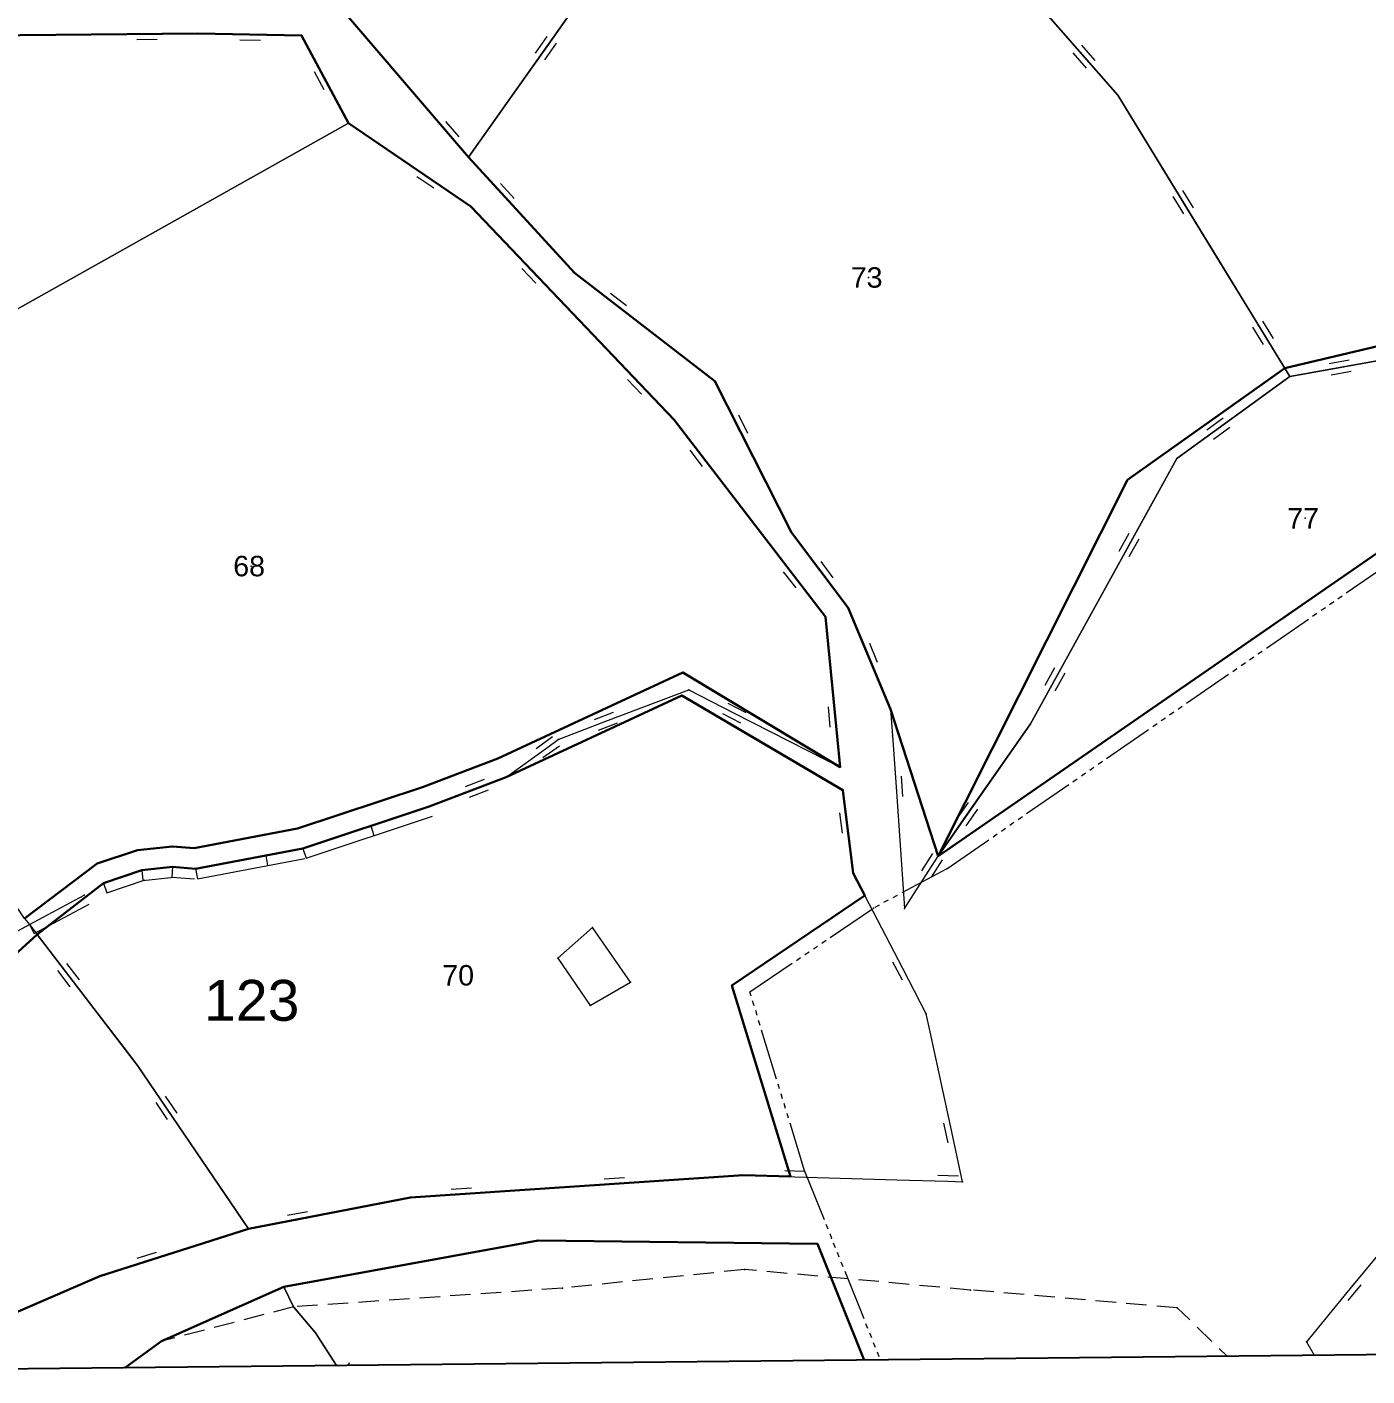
# Model space of a CAD drawing. Header units: millimetres. Extents: x 615240 to 617330, y 4151758 to 4153557.
# Drawn here: x 615307.2 to 615438.3, y 4151757.5 to 4151889.5 of the extents above; entities that cross this region are included whole.
import ezdxf
from ezdxf.xclip import XClip

# ---------------------------------------------------------------- set-up
doc = ezdxf.new("R2010")
doc.units = ezdxf.units.MM
doc.header["$XCLIPFRAME"] = 2
for name, color, linetype, lineweight in [('01_UYGALAN_TARAMA', 26, 'Continuous', 20), ('02_ADA_ALN_YENI', 7, 'Continuous', 30), ('02_ADA_NO_YENI', 18, 'Continuous', 0), ('03_PARSEL_ALN_ESKI', 18, 'Continuous', 0), ('03_PARSEL_ALN_YENI', 171, 'Continuous', 0), ('03_PARSEL_NO_ESKI', 5, 'Continuous', 0), ('03_PARSEL_SNR_YENI', 5, 'Continuous', 0), ('04_YAPI_SNR_TSCLSZ', 77, 'Continuous', 0), ('06_DETAY_SNR_KROKI', 4, 'Continuous', 0), ('06_DETAY_SNR_PAFTA', 26, 'Continuous', 0), ('07_SNRTIP_GECERLI', 30, 'Continuous', 0), ('07_SNRTIP_SABIT', 18, 'Continuous', 0), ('KOMISYON', 3, 'Continuous', 30), ('NOKTA_DETAY_YENI', 171, 'Continuous', 0), ('NOKTA_PARSEL_ESKI', 6, 'Continuous', 0), ('NOKTA_PARSEL_YENI', 30, 'Continuous', 0), ('NOKTA_YAPI_TSCLSIZ', 77, 'Continuous', 0)]:
    doc.layers.add(name, color=color, linetype=linetype, lineweight=lineweight)
doc.layers.add('ANTET', color=7, linetype='Continuous')
doc.styles.get("Standard").update_dxf_attribs({"font": 'Arial'})

# ---------------------------------------------------------------- blocks, each defined once
blk = doc.blocks.new('fggg')
at = {"layer": '01_UYGALAN_TARAMA', "color": 252}
for p, q in [((615436.25, 4151834.1, 0.95), (615440.37, 4151836.94, 0.95)), ((615434.61, 4151832.97, 0.95), (615435.02, 4151833.25, 0.95)), ((615435.43, 4151833.53, 0.95), (615435.84, 4151833.82, 0.95)), ((615432.96, 4151831.83, 0.95), (615433.37, 4151832.11, 0.95)), ((615433.78, 4151832.4, 0.95), (615434.2, 4151832.68, 0.95)), ((615428.43, 4151828.71, 0.95), (615432.55, 4151831.55, 0.95)), ((615426.79, 4151827.57, 0.95), (615427.2, 4151827.85, 0.95)), ((615427.61, 4151828.14, 0.95), (615428.02, 4151828.42, 0.95)), ((615425.14, 4151826.43, 0.95), (615425.55, 4151826.72, 0.95)), ((615425.97, 4151827, 0.95), (615426.38, 4151827.29, 0.95)), ((615420.62, 4151823.31, 0.95), (615424.73, 4151826.15, 0.95)), ((615419.79, 4151822.74, 0.95), (615420.2, 4151823.03, 0.95)), ((615417.32, 4151821.04, 0.95), (615417.74, 4151821.32, 0.95)), ((615418.15, 4151821.61, 0.95), (615418.56, 4151821.89, 0.95)), ((615418.97, 4151822.17, 0.95), (615419.38, 4151822.46, 0.95)), ((615412.8, 4151817.91, 0.95), (615416.91, 4151820.75, 0.95)), ((615411.97, 4151817.35, 0.95), (615412.39, 4151817.63, 0.95)), ((615409.5, 4151815.64, 0.95), (615409.92, 4151815.93, 0.95)), ((615410.33, 4151816.21, 0.95), (615410.74, 4151816.49, 0.95)), ((615411.15, 4151816.78, 0.95), (615411.56, 4151817.06, 0.95)), ((615404.98, 4151812.52, 0.95), (615409.09, 4151815.36, 0.95)), ((615404.16, 4151811.95, 0.95), (615404.57, 4151812.23, 0.95)), ((615402.51, 4151810.81, 0.95), (615402.92, 4151811.1, 0.95)), ((615403.33, 4151811.38, 0.95), (615403.74, 4151811.67, 0.95)), ((615397.16, 4151807.12, 0.95), (615401.27, 4151809.96, 0.95)), ((615401.69, 4151810.25, 0.95), (615402.1, 4151810.53, 0.95)), ((615397.16, 4151807.12, 0.95), (615392.76, 4151804.75, 0.95)), ((615391.44, 4151804.04, 0.95), (615390.99, 4151803.81, 0.95)), ((615392.32, 4151804.52, 0.95), (615391.88, 4151804.28, 0.95)), ((615385.77, 4151800.4, 0.95), (615389.91, 4151803.21, 0.95)), ((615390.55, 4151803.57, 0.95), (615390.11, 4151803.33, 0.95)), ((615384.94, 4151799.84, 0.95), (615385.35, 4151800.12, 0.95)), ((615383.29, 4151798.72, 0.95), (615383.7, 4151799, 0.95)), ((615384.11, 4151799.28, 0.95), (615384.53, 4151799.56, 0.95)), ((615377.91, 4151795.07, 0.95), (615382.04, 4151797.88, 0.95)), ((615382.46, 4151798.16, 0.95), (615382.87, 4151798.44, 0.95)), ((615378.03, 4151794.67, 0.95), (615377.91, 4151795.07, 0.95)), ((615378.32, 4151793.71, 0.95), (615378.17, 4151794.19, 0.95)), ((615378.61, 4151792.76, 0.95), (615378.47, 4151793.24, 0.95)), ((615378.91, 4151791.8, 0.95), (615378.76, 4151792.28, 0.95)), ((615380.51, 4151786.54, 0.95), (615379.05, 4151791.32, 0.95)), ((615380.81, 4151785.58, 0.95), (615380.66, 4151786.06, 0.95)), ((615381.1, 4151784.63, 0.95), (615380.95, 4151785.11, 0.95)), ((615381.39, 4151783.67, 0.95), (615381.24, 4151784.15, 0.95)), ((615381.68, 4151782.72, 0.95), (615381.54, 4151783.19, 0.95)), ((615383.29, 4151777.46, 0.95), (615381.83, 4151782.24, 0.95)), ((615383.29, 4151777.46, 0.95), (615385.16, 4151772.82, 0.95)), ((615385.34, 4151772.35, 0.95), (615385.53, 4151771.89, 0.95)), ((615385.72, 4151771.43, 0.95), (615385.9, 4151770.98, 0.95)), ((615385.9, 4151770.97, 0.95), (615385.9, 4151770.98, 0.95)), ((615386.28, 4151770.04, 0.95), (615386.09, 4151770.5, 0.95)), ((615386.65, 4151769.11, 0.95), (615386.46, 4151769.57, 0.95)), ((615387.02, 4151768.18, 0.95), (615386.84, 4151768.65, 0.95)), ((615389.07, 4151763.08, 0.95), (615387.21, 4151767.72, 0.95)), ((615389.44, 4151762.15, 0.95), (615389.26, 4151762.61, 0.95)), ((615389.82, 4151761.22, 0.95), (615389.63, 4151761.69, 0.95)), ((615390.19, 4151760.29, 0.95), (615390, 4151760.76, 0.95)), ((615390.56, 4151759.37, 0.95), (615390.38, 4151759.83, 0.95))]:
    blk.add_line(p, q, dxfattribs=at)
for p in [(615397.16, 4151807.12, 267.5), (615389.98, 4151803.26, 286.16), (615383.29, 4151777.46, 253.05), (615385.9, 4151770.98, 231.27)]:
    blk.add_point(p, dxfattribs=at)
at = {"layer": '02_ADA_ALN_YENI', "color": 252}
for points in [[(615472.08, 4151860.65, 0), (615396.31, 4151808.36, 0), (615391.67, 4151822.73, 0), (615387.53, 4151832.65, 0), (615381.97, 4151840.03, 0), (615374.47, 4151854.82, 0), (615360.74, 4151865.43, 0), (615350.38, 4151876.73, 0), (615335.34, 4151894.3, 0), (615316.03, 4151890.89, 0), (615297.75, 4151892.09, 0), (615295.3, 4151897.39, 0), (615312.83, 4151919.57, 0), (615330.26, 4151933.62, 0), (615342.15, 4151955.54, 0), (615350.03, 4151962.91, 0), (615358.75, 4151980.04, 0), (615379.67, 4151963.66, 0), (615390.14, 4151955.37, 0), (615405.58, 4151943.4, 0), (615428.8, 4151928.38, 0), (615428.8, 4151928.38, 0), (615445.35, 4151915.91, 0)], [(615292.58, 4151888.53, 0), (615323.91, 4151888.83, 0), (615334.02, 4151888.64, 0), (615338.63, 4151880.06, 0), (615350.59, 4151871.9, 0), (615370.48, 4151851.03, 0), (615385.3, 4151831.77, 0), (615386.72, 4151817.06, 0), (615371.35, 4151826.33, 0), (615353.23, 4151817.9, 0), (615345.86, 4151815.09, 0), (615333.66, 4151811.05, 0), (615333.66, 4151811.05, 0), (615323.55, 4151809.14, 0), (615321.41, 4151809.31, 0), (615317.99, 4151808.94, 0), (615314.03, 4151807.62, 0), (615306.95, 4151802.26, 0)]]:
    blk.add_polyline3d(points, dxfattribs=at)
for points in [[(615377.29, 4151777.16, 0), (615344.71, 4151774.95, 0), (615328.84, 4151771.91, 0), (615314.32, 4151767.27, 0), (615296.1, 4151759.42, 0), (615263.27, 4151769.61, 0), (615262.95, 4151777.75, 0), (615269.27, 4151783.2, 0), (615300.44, 4151793.69, 0), (615308.17, 4151800.68, 0), (615314.67, 4151805.72, 0), (615318.42, 4151806.98, 0), (615321.43, 4151807.3, 0), (615323.66, 4151807.12, 0), (615334.16, 4151809.11, 0), (615346.53, 4151813.21, 0), (615354.07, 4151816.09, 0), (615371.24, 4151824.07, 0), (615387, 4151814.81, 0), (615388, 4151806.69, 0), (615389.14, 4151804.5, 0), (615376.15, 4151795.69, 0), (615381.86, 4151777.02, 0), (615377.29, 4151777.16, 0)], [(615323.54, 4151669.11, 0), (615320.53, 4151708.4, 0), (615317.72, 4151723.51, 0), (615310.34, 4151750.72, 0), (615314.36, 4151756.55, 0), (615320.35, 4151760.92, 0), (615332.32, 4151766.22, 0), (615357.19, 4151770.75, 0), (615384.51, 4151770.42, 0), (615394.78, 4151744.85, 0), (615437.8, 4151653.84, 0), (615432.19, 4151649.2, 0), (615423.02, 4151636.5, 0), (615414.99, 4151625.83, 0), (615404.85, 4151614.39, 0), (615369.12, 4151610.31, 0), (615336.98, 4151619.8, 0), (615324.67, 4151637.03, 0), (615315.97, 4151651.84, 0), (615323.54, 4151669.11, 0)]]:
    blk.add_polyline3d(points, close=True, dxfattribs=at)
at = {"layer": '03_PARSEL_ALN_ESKI', "color": 252}
for p in [(615389.52, 4151864.96), (615432.22, 4151841.4), (615329.11, 4151836.73), (615349.56, 4151796.7)]:
    blk.add_point(p, dxfattribs=at)
at = {"layer": '03_PARSEL_ALN_YENI', "color": 252}
for points in [[(615351.92, 4151946.31, 0), (615381.55, 4151917.22, 0), (615370.61, 4151904.34, 0), (615360.81, 4151891.48, 0), (615350.38, 4151876.73, 0), (615335.34, 4151894.3, 0), (615316.03, 4151890.89, 0), (615297.75, 4151892.09, 0), (615295.3, 4151897.39, 0), (615312.83, 4151919.57, 0), (615330.26, 4151933.62, 0), (615342.15, 4151955.54, 0), (615351.92, 4151946.31, 0)], [(615413.9, 4151882.8, 0), (615398.79, 4151900.04, 0), (615381.55, 4151917.22, 0), (615386.91, 4151923.58, 0), (615395.38, 4151934.5, 0), (615405.58, 4151943.4, 0), (615428.8, 4151928.38, 0), (615445.35, 4151915.91, 0), (615449.49, 4151909.45, 0), (615458.87, 4151895, 0), (615462.66, 4151882.15, 0), (615470.18, 4151864.55, 0), (615460.03, 4151860.17, 0), (615451.24, 4151858.97, 0), (615430.73, 4151855.27, 0), (615413.9, 4151882.8, 0)], [(615360.74, 4151865.43, 0), (615350.38, 4151876.73, 0), (615360.81, 4151891.48, 0), (615370.61, 4151904.34, 0), (615381.55, 4151917.22, 0), (615398.79, 4151900.04, 0), (615413.9, 4151882.8, 0), (615430.73, 4151855.27, 0), (615419.68, 4151847.25, 0), (615405.34, 4151821.29, 0), (615396.31, 4151808.36, 0), (615391.67, 4151822.73, 0), (615387.53, 4151832.65, 0), (615381.97, 4151840.03, 0), (615374.47, 4151854.82, 0), (615360.74, 4151865.43, 0)], [(615272.68, 4151877.59, 0), (615292.58, 4151888.53, 0), (615323.91, 4151888.83, 0), (615334.02, 4151888.64, 0), (615338.63, 4151880.06, 0), (615275.34, 4151844.53, 0), (615260.15, 4151868.41, 0), (615272.68, 4151877.59, 0)], [(615333.66, 4151811.05, 0), (615323.55, 4151809.14, 0), (615321.41, 4151809.31, 0), (615317.99, 4151808.94, 0), (615314.03, 4151807.62, 0), (615306.95, 4151802.26, 0), (615296.37, 4151817.96, 0), (615285.24, 4151831.47, 0), (615275.34, 4151844.53, 0), (615338.63, 4151880.06, 0), (615350.59, 4151871.9, 0), (615370.48, 4151851.03, 0), (615385.3, 4151831.77, 0), (615386.72, 4151817.06, 0), (615371.35, 4151826.33, 0), (615353.23, 4151817.9, 0), (615345.86, 4151815.09, 0), (615333.66, 4151811.05, 0)], [(615430.73, 4151855.27, 0), (615451.24, 4151858.97, 0), (615460.03, 4151860.17, 0), (615470.18, 4151864.55, 0), (615472.08, 4151860.65, 0), (615396.31, 4151808.36, 0), (615405.34, 4151821.29, 0), (615419.68, 4151847.25, 0), (615430.73, 4151855.27, 0)], [(615344.71, 4151774.95, 0), (615328.84, 4151771.91, 0), (615318, 4151787.87, 0), (615308.17, 4151800.68, 0), (615314.67, 4151805.72, 0), (615318.42, 4151806.98, 0), (615321.43, 4151807.3, 0), (615323.66, 4151807.12, 0), (615334.16, 4151809.11, 0), (615346.53, 4151813.21, 0), (615354.07, 4151816.09, 0), (615371.24, 4151824.07, 0), (615387, 4151814.81, 0), (615388, 4151806.69, 0), (615389.14, 4151804.5, 0), (615376.15, 4151795.69, 0), (615381.86, 4151777.02, 0), (615377.29, 4151777.16, 0), (615344.71, 4151774.95, 0)], [(615269.27, 4151783.2, 0), (615300.44, 4151793.69, 0), (615308.17, 4151800.68, 0), (615318, 4151787.87, 0), (615328.84, 4151771.91, 0), (615314.32, 4151767.27, 0), (615296.1, 4151759.42, 0), (615263.27, 4151769.61, 0), (615262.95, 4151777.75, 0), (615269.27, 4151783.2, 0)], [(615357.19, 4151770.75, 0), (615384.51, 4151770.42, 0), (615394.78, 4151744.85, 0), (615437.8, 4151653.84, 0), (615432.19, 4151649.2, 0), (615423.02, 4151636.5, 0), (615412.15, 4151651.55, 0), (615395.85, 4151673.82, 0), (615377.59, 4151699.45, 0), (615357.93, 4151727.44, 0), (615346.07, 4151745.29, 0), (615335.39, 4151761.71, 0), (615333.24, 4151764.26, 0), (615332.32, 4151766.22, 0), (615357.19, 4151770.75, 0)], [(615346.07, 4151745.29, 0), (615357.93, 4151727.44, 0), (615377.59, 4151699.45, 0), (615395.85, 4151673.82, 0), (615412.15, 4151651.55, 0), (615423.02, 4151636.5, 0), (615414.99, 4151625.83, 0), (615404.85, 4151614.39, 0), (615369.12, 4151610.31, 0), (615336.98, 4151619.8, 0), (615324.67, 4151637.03, 0), (615315.97, 4151651.84, 0), (615323.54, 4151669.11, 0), (615320.53, 4151708.4, 0), (615317.72, 4151723.51, 0), (615310.34, 4151750.72, 0), (615314.36, 4151756.55, 0), (615320.35, 4151760.92, 0), (615332.32, 4151766.22, 0), (615333.24, 4151764.26, 0), (615335.39, 4151761.71, 0), (615346.07, 4151745.29, 0)]]:
    blk.add_polyline3d(points, close=True, dxfattribs=at)
at = {"layer": '03_PARSEL_SNR_YENI', "color": 252}
for p, q in [((615410.61, 4151886.56, 0.95), (615404.01, 4151894.08, 0.95)), ((615360.81, 4151891.48, 0.95), (615357.93, 4151887.4, 0.95)), ((615338.6, 4151890.5, 0.95), (615345.1, 4151882.9, 0.95)), ((615308.91, 4151888.69, 0.95), (615303.91, 4151888.64, 0.95)), ((615318.91, 4151888.78, 0.95), (615308.91, 4151888.69, 0.95)), ((615323.91, 4151888.83, 0.95), (615318.91, 4151888.78, 0.95)), ((615329.02, 4151888.73, 0.95), (615323.91, 4151888.83, 0.95)), ((615334.02, 4151888.64, 0.95), (615329.02, 4151888.73, 0.95)), ((615336.26, 4151884.47, 0.95), (615334.02, 4151888.64, 0.95)), ((615358.04, 4151888.54, 0.95), (615356.89, 4151886.91, 0.95)), ((615319.91, 4151888.23, 0.95), (615317.91, 4151888.21, 0.95)), ((615330.01, 4151888.15, 0.95), (615328.01, 4151888.19, 0.95)), ((615357.93, 4151887.4, 0.95), (615352.15, 4151879.23, 0.95)), ((615358.96, 4151887.89, 0.95), (615357.81, 4151886.26, 0.95)), ((615411.69, 4151886.18, 0.95), (615410.37, 4151887.68, 0.95)), ((615410.84, 4151885.44, 0.95), (615409.52, 4151886.94, 0.95)), ((615413.9, 4151882.8, 0.95), (615410.61, 4151886.56, 0.95)), ((615336.24, 4151883.32, 0.95), (615335.3, 4151885.08, 0.95)), ((615338.63, 4151880.06, 0.95), (615336.26, 4151884.47, 0.95)), ((615345.1, 4151882.9, 0.95), (615348.35, 4151879.1, 0.95)), ((615415.08, 4151880.87, 0.95), (615413.9, 4151882.8, 0.95)), ((615420.3, 4151872.33, 0.95), (615415.08, 4151880.87, 0.95)), ((615346.46, 4151874.72, 0.95), (615338.63, 4151880.06, 0.95)), ((615348.13, 4151880.23, 0.95), (615349.43, 4151878.71, 0.95)), ((615352.15, 4151879.23, 0.95), (615350.38, 4151876.73, 0.95)), ((615348.35, 4151879.1, 0.95), (615350.38, 4151876.73, 0.95)), ((615350.38, 4151876.73, 0.95), (615353.76, 4151873.04, 0.95)), ((615346.97, 4151873.69, 0.95), (615345.31, 4151874.82, 0.95)), ((615350.59, 4151871.9, 0.95), (615346.46, 4151874.72, 0.95)), ((615353.5, 4151874.16, 0.95), (615354.85, 4151872.68, 0.95)), ((615353.76, 4151873.04, 0.95), (615360.52, 4151865.67, 0.95)), ((615420.34, 4151871.19, 0.95), (615419.3, 4151872.89, 0.95)), ((615421.3, 4151871.78, 0.95), (615420.26, 4151873.48, 0.95)), ((615356.68, 4151865.51, 0.95), (615350.59, 4151871.9, 0.95)), ((615422.91, 4151868.07, 0.95), (615420.3, 4151872.33, 0.95)), ((615428.12, 4151859.54, 0.95), (615422.91, 4151868.07, 0.95)), ((615356.96, 4151864.4, 0.95), (615355.58, 4151865.85, 0.95)), ((615360.13, 4151861.89, 0.95), (615356.68, 4151865.51, 0.95)), ((615360.52, 4151865.67, 0.95), (615360.74, 4151865.43, 0.95)), ((615360.74, 4151865.43, 0.95), (615364.7, 4151862.37, 0.95)), ((615364.25, 4151863.43, 0.95), (615365.83, 4151862.21, 0.95)), ((615364.7, 4151862.37, 0.95), (615372.61, 4151856.26, 0.95)), ((615367.03, 4151854.65, 0.95), (615360.13, 4151861.89, 0.95)), ((615428.16, 4151858.39, 0.95), (615427.12, 4151860.1, 0.95)), ((615429.12, 4151858.98, 0.95), (615428.08, 4151860.68, 0.95)), ((615430.73, 4151855.27, 0.95), (615428.12, 4151859.54, 0.95)), ((615434.56, 4151856.53, 0.95), (615436.53, 4151856.89, 0.95)), ((615435.65, 4151856.16, 0.95), (615445.49, 4151857.93, 0.95)), ((615372.61, 4151856.26, 0.95), (615374.47, 4151854.82, 0.95)), ((615430.73, 4151855.27, 0.95), (615435.65, 4151856.16, 0.95)), ((615434.76, 4151855.43, 0.95), (615436.73, 4151855.78, 0.95)), ((615367.31, 4151853.54, 0.95), (615365.93, 4151854.99, 0.95)), ((615370.48, 4151851.03, 0.95), (615367.03, 4151854.65, 0.95)), ((615374.47, 4151854.82, 0.95), (615376.73, 4151850.36, 0.95)), ((615423.73, 4151850.19, 0.95), (615430.73, 4151855.27, 0.95)), ((615376.78, 4151851.51, 0.95), (615377.68, 4151849.72, 0.95)), ((615373.1, 4151847.62, 0.95), (615370.48, 4151851.03, 0.95)), ((615376.73, 4151850.36, 0.95), (615381.25, 4151841.44, 0.95)), ((615419.68, 4151847.25, 0.95), (615423.73, 4151850.19, 0.95)), ((615422.59, 4151850.05, 0.95), (615424.2, 4151851.23, 0.95)), ((615423.25, 4151849.14, 0.95), (615424.86, 4151850.32, 0.95)), ((615373.27, 4151846.48, 0.95), (615372.05, 4151848.07, 0.95)), ((615376.15, 4151843.66, 0.95), (615373.1, 4151847.62, 0.95)), ((615415.01, 4151838.8, 0.95), (615419.68, 4151847.25, 0.95)), ((615382.25, 4151835.73, 0.95), (615376.15, 4151843.66, 0.95)), ((615381.25, 4151841.44, 0.95), (615381.97, 4151840.03, 0.95)), ((615381.97, 4151840.03, 0.95), (615384.98, 4151836.04, 0.95)), ((615414.04, 4151838.2, 0.95), (615415, 4151839.95, 0.95)), ((615412.6, 4151834.42, 0.95), (615415.01, 4151838.8, 0.95)), ((615415.02, 4151837.65, 0.95), (615415.99, 4151839.4, 0.95)), ((615384.83, 4151837.17, 0.95), (615386.03, 4151835.58, 0.95)), ((615382.42, 4151834.6, 0.95), (615381.2, 4151836.18, 0.95)), ((615385.3, 4151831.77, 0.95), (615382.25, 4151835.73, 0.95)), ((615384.98, 4151836.04, 0.95), (615387.53, 4151832.65, 0.95)), ((615407.76, 4151825.67, 0.95), (615412.6, 4151834.42, 0.95)), ((615386.24, 4151822.03, 0.95), (615385.3, 4151831.77, 0.95)), ((615387.53, 4151832.65, 0.95), (615389.46, 4151828.04, 0.95)), ((615389.59, 4151829.18, 0.95), (615390.36, 4151827.33, 0.95)), ((615389.46, 4151828.04, 0.95), (615391.67, 4151822.73, 0.95)), ((615406.79, 4151825.07, 0.95), (615407.75, 4151826.82, 0.95)), ((615405.34, 4151821.29, 0.95), (615407.76, 4151825.67, 0.95)), ((615407.77, 4151824.52, 0.95), (615408.74, 4151826.27, 0.95)), ((615385.77, 4151820.98, 0.95), (615385.58, 4151822.97, 0.95)), ((615391.67, 4151822.73, 0.95), (615391.85, 4151820.13, 0.95)), ((615386.72, 4151817.06, 0.95), (615386.24, 4151822.03, 0.95)), ((615404.9, 4151820.65, 0.95), (615405.34, 4151821.29, 0.95)), ((615399.17, 4151812.46, 0.95), (615404.9, 4151820.65, 0.95)), ((615350.07, 4151815.16, 0.95), (615351.94, 4151815.88, 0.95)), ((615351.2, 4151814.99, 0.95), (615354.07, 4151816.09, 0.95)), ((615346.53, 4151813.21, 0.95), (615351.2, 4151814.99, 0.95)), ((615350.47, 4151814.11, 0.95), (615352.34, 4151814.83, 0.95)), ((615387.38, 4151811.66, 0.95), (615387, 4151814.81, 0.95)), ((615398.14, 4151811.96, 0.95), (615399.28, 4151813.6, 0.95)), ((615334.48, 4151808.16, 0.95), (615346.85, 4151812.26, 0.95)), ((615340.81, 4151811.31, 0.95), (615346.53, 4151813.21, 0.95)), ((615386.95, 4151810.6, 0.95), (615386.7, 4151812.58, 0.95)), ((615396.31, 4151808.36, 0.95), (615399.17, 4151812.46, 0.95)), ((615399.06, 4151811.31, 0.95), (615400.2, 4151812.95, 0.95)), ((615334.16, 4151809.11, 0.95), (615340.81, 4151811.31, 0.95)), ((615340.81, 4151811.31, 0.95), (615341.12, 4151810.36, 0.95)), ((615388, 4151806.69, 0.95), (615387.38, 4151811.66, 0.95)), ((615323.66, 4151807.12, 0.95), (615330.54, 4151808.42, 0.95)), ((615323.85, 4151806.14, 0.95), (615334.35, 4151808.12, 0.95)), ((615330.54, 4151808.42, 0.95), (615334.16, 4151809.11, 0.95)), ((615330.54, 4151808.42, 0.95), (615330.72, 4151807.44, 0.95)), ((615334.16, 4151809.11, 0.95), (615334.48, 4151808.16, 0.95)), ((615314.67, 4151805.72, 0.95), (615318.42, 4151806.98, 0.95)), ((615318.42, 4151806.98, 0.95), (615321.43, 4151807.3, 0.95)), ((615318.42, 4151806.98, 0.95), (615318.52, 4151805.98, 0.95)), ((615321.43, 4151807.3, 0.95), (615321.35, 4151806.3, 0.95)), ((615321.43, 4151807.3, 0.95), (615323.66, 4151807.12, 0.95)), ((615323.66, 4151807.12, 0.95), (615323.85, 4151806.14, 0.95)), ((615389.14, 4151804.5, 0.95), (615388, 4151806.69, 0.95)), ((615314.67, 4151805.72, 0.95), (615314.98, 4151804.77, 0.95)), ((615314.98, 4151804.77, 0.95), (615318.74, 4151806.03, 0.95)), ((615318.52, 4151805.98, 0.95), (615321.54, 4151806.3, 0.95)), ((615321.35, 4151806.3, 0.95), (615323.58, 4151806.12, 0.95)), ((615308.17, 4151800.68, 0.95), (615311.22, 4151796.71, 0.95)), ((615311.05, 4151797.85, 0.95), (615312.27, 4151796.26, 0.95)), ((615310.16, 4151797.16, 0.95), (615311.38, 4151795.58, 0.95)), ((615311.22, 4151796.71, 0.95), (615317.3, 4151788.78, 0.95)), ((615317.3, 4151788.78, 0.95), (615318, 4151787.87, 0.95)), ((615318, 4151787.87, 0.95), (615320.81, 4151783.73, 0.95)), ((615319.78, 4151784.24, 0.95), (615320.9, 4151782.59, 0.95)), ((615320.71, 4151784.88, 0.95), (615321.83, 4151783.22, 0.95)), ((615320.81, 4151783.73, 0.95), (615326.43, 4151775.46, 0.95)), ((615359.68, 4151775.96, 0.95), (615364.67, 4151776.3, 0.95)), ((615363.63, 4151776.79, 0.95), (615365.63, 4151776.93, 0.95)), ((615364.67, 4151776.3, 0.95), (615374.65, 4151776.98, 0.95)), ((615374.65, 4151776.98, 0.95), (615377.29, 4151777.16, 0.95)), ((615326.43, 4151775.46, 0.95), (615328.84, 4151771.91, 0.95)), ((615344.71, 4151774.95, 0.95), (615349.7, 4151775.29, 0.95)), ((615348.67, 4151775.78, 0.95), (615350.66, 4151775.91, 0.95)), ((615349.7, 4151775.29, 0.95), (615359.68, 4151775.96, 0.95)), ((615333.75, 4151772.85, 0.95), (615343.57, 4151774.73, 0.95)), ((615343.57, 4151774.73, 0.95), (615344.71, 4151774.95, 0.95)), ((615328.84, 4151771.91, 0.95), (615333.75, 4151772.85, 0.95)), ((615332.66, 4151773.22, 0.95), (615334.62, 4151773.59, 0.95)), ((615319.08, 4151768.79, 0.95), (615328.61, 4151771.84, 0.95)), ((615328.61, 4151771.84, 0.95), (615328.84, 4151771.91, 0.95)), ((615314.32, 4151767.27, 0.95), (615319.08, 4151768.79, 0.95)), ((615317.96, 4151769.02, 0.95), (615319.86, 4151769.63, 0.95)), ((615309.88, 4151765.35, 0.95), (615314.32, 4151767.27, 0.95)), ((615300.69, 4151761.4, 0.95), (615309.88, 4151765.35, 0.95)), ((615335.39, 4151761.71, 0.95), (615333.24, 4151764.26, 0.95)), ((615320.35, 4151760.92, 0.95), (615316.31, 4151757.97, 0.95)), ((615335.39, 4151761.71, 0.95), (615338.12, 4151757.52, 0.95)), ((615338.12, 4151757.52, 0.95), (615338.73, 4151758.82, 0.95))]:
    blk.add_line(p, q, dxfattribs=at)
for p in [(615323.91, 4151888.83, 614.79), (615323.91, 4151888.83, 614.79), (615334.02, 4151888.64, 615.8), (615334.02, 4151888.64, 615.8), (615413.9, 4151882.8, 628.17), (615413.9, 4151882.8, 628.17), (615338.63, 4151880.06, 616.74), (615338.63, 4151880.06, 616.74), (615350.38, 4151876.73, 618.29), (615350.38, 4151876.73, 618.29), (615350.38, 4151876.73, 618.29), (615350.59, 4151871.9, 618.62), (615350.59, 4151871.9, 618.62), (615360.74, 4151865.43, 619.61), (615360.74, 4151865.43, 619.61), (615374.47, 4151854.82, 622.34), (615374.47, 4151854.82, 622.34), (615430.73, 4151855.27, 630.42), (615430.73, 4151855.27, 630.42), (615430.73, 4151855.27, 630.42), (615370.48, 4151851.03, 623.78), (615370.48, 4151851.03, 623.78), (615419.68, 4151847.25, 631.69), (615419.68, 4151847.25, 631.69), (615381.97, 4151840.03, 625.78), (615381.97, 4151840.03, 625.78), (615385.3, 4151831.77, 627.03), (615385.3, 4151831.77, 627.03), (615387.53, 4151832.65, 631.21), (615387.53, 4151832.65, 625.78), (615391.67, 4151822.73, 631.21), (615391.67, 4151822.73, 631.21), (615405.34, 4151821.29, 629.92), (615405.34, 4151821.29, 629.92), (615391.85, 4151820.13, 631.23), (615354.07, 4151816.09, 627.09), (615386.72, 4151817.06, 628.34), (615387, 4151814.81, 628.34), (615346.53, 4151813.21, 626.12), (615346.53, 4151813.21, 626.12), (615334.16, 4151809.11, 625.55), (615334.16, 4151809.11, 625.55), (615396.31, 4151808.36, 631.23), (615318.42, 4151806.98, 624.99), (615318.42, 4151806.98, 624.99), (615321.43, 4151807.3, 624.93), (615321.43, 4151807.3, 624.93), (615323.66, 4151807.12, 625.06), (615323.66, 4151807.12, 625.06), (615388, 4151806.69, 630.15), (615388, 4151806.69, 630.15), (615314.67, 4151805.72, 624.73), (615389.14, 4151804.5, 635.2), (615308.17, 4151800.68, 624.9), (615318, 4151787.87, 631.35), (615318, 4151787.87, 631.35), (615377.29, 4151777.16, 640.43), (615344.71, 4151774.95, 640.72), (615344.71, 4151774.95, 640.72), (615328.84, 4151771.91, 640.73), (615328.84, 4151771.91, 640.73), (615328.84, 4151771.91, 640.73), (615314.32, 4151767.27, 640.47), (615314.32, 4151767.27, 640.47), (615333.24, 4151764.26, 641.66), (615320.35, 4151760.92, 641.48), (615335.39, 4151761.71, 643.22), (615335.39, 4151761.71, 643.22)]:
    blk.add_point(p, dxfattribs=at)
at = {"layer": '04_YAPI_SNR_TSCLSZ', "color": 252}
for p, q in [((615362.5, 4151801.36, 634.33), (615359.1, 4151798.37, 635.94)), ((615366.22, 4151796.04, 636.54), (615362.5, 4151801.36, 634.33)), ((615359.1, 4151798.37, 635.94), (615362.29, 4151793.73, 637.74)), ((615362.29, 4151793.73, 637.74), (615366.22, 4151796.04, 636.54))]:
    blk.add_line(p, q, dxfattribs=at)
at = {"layer": '06_DETAY_SNR_KROKI', "color": 252}
for p, q in [((615363.82, 4151821.55, 0.95), (615371.92, 4151824.63, 0.95)), ((615371.92, 4151824.63, 0.95), (615376.37, 4151822.35, 0.95)), ((615375.74, 4151823.31, 0.95), (615377.52, 4151822.4, 0.95)), ((615359.15, 4151819.78, 0.95), (615363.82, 4151821.55, 0.95)), ((615362.69, 4151821.72, 0.95), (615364.56, 4151822.43, 0.95)), ((615363.09, 4151820.67, 0.95), (615364.96, 4151821.38, 0.95)), ((615375.22, 4151822.31, 0.95), (615377, 4151821.39, 0.95)), ((615376.37, 4151822.35, 0.95), (615385.27, 4151817.8, 0.95)), ((615356.98, 4151818.9, 0.95), (615358.6, 4151820.07, 0.95)), ((615391.85, 4151820.13, 0.95), (615392.2, 4151815.14, 0.95)), ((615354.07, 4151816.09, 0.95), (615358.12, 4151819.03, 0.95)), ((615357.64, 4151817.99, 0.95), (615359.26, 4151819.16, 0.95)), ((615358.12, 4151819.03, 0.95), (615359.15, 4151819.78, 0.95)), ((615385.27, 4151817.8, 0.95), (615386.72, 4151817.06, 0.95)), ((615392.69, 4151816.18, 0.95), (615392.83, 4151814.18, 0.95)), ((615392.2, 4151815.14, 0.95), (615392.89, 4151805.16, 0.95)), ((615394.71, 4151806.91, 0.95), (615395.79, 4151808.6, 0.95)), ((615395.66, 4151806.3, 0.95), (615396.74, 4151807.99, 0.95)), ((615395.73, 4151807.45, 0.95), (615396.31, 4151808.36, 0.95)), ((615393.03, 4151803.24, 0.95), (615395.73, 4151807.45, 0.95)), ((615307.41, 4151801.68, 0.95), (615312.78, 4151804.54, 0.95)), ((615392.86, 4151797.35, 0.95), (615389.14, 4151804.5, 0.95)), ((615392.89, 4151805.16, 0.95), (615393.03, 4151803.24, 0.95)), ((615307.88, 4151800.79, 0.95), (615313.25, 4151803.65, 0.95)), ((615303.33, 4151799.45, 0.95), (615307.41, 4151801.68, 0.95)), ((615306.95, 4151802.26, 0.95), (615307.41, 4151801.68, 0.95)), ((615307.41, 4151801.68, 0.95), (615308.17, 4151800.68, 0.95)), ((615307.41, 4151801.68, 0.95), (615307.88, 4151800.79, 0.95)), ((615392.82, 4151796.21, 0.95), (615391.9, 4151797.98, 0.95)), ((615395.16, 4151792.92, 0.95), (615392.86, 4151797.35, 0.95)), ((615395.54, 4151791.17, 0.95), (615395.16, 4151792.92, 0.95)), ((615397.65, 4151781.39, 0.95), (615395.54, 4151791.17, 0.95)), ((615397.31, 4151780.3, 0.95), (615396.89, 4151782.25, 0.95)), ((615398.7, 4151776.51, 0.95), (615397.65, 4151781.39, 0.95)), ((615377.29, 4151777.16, 0.95), (615382.29, 4151777, 0.95)), ((615381.31, 4151777.6, 0.95), (615383.31, 4151777.54, 0.95)), ((615382.29, 4151777, 0.95), (615392.29, 4151776.7, 0.95)), ((615392.29, 4151776.7, 0.95), (615397.28, 4151776.55, 0.95)), ((615396.3, 4151777.14, 0.95), (615398.3, 4151777.08, 0.95)), ((615397.28, 4151776.55, 0.95), (615398.7, 4151776.51, 0.95)), ((615439.79, 4151769.88, 0.95), (615436.61, 4151766.02, 0.95)), ((615436.61, 4151766.02, 0.95), (615432.35, 4151760.85, 0.95)), ((615437.68, 4151766.43, 0.95), (615436.41, 4151764.89, 0.95))]:
    blk.add_line(p, q, dxfattribs=at)
for p in [(615371.92, 4151824.63, 627.28), (615371.92, 4151824.63, 627.28), (615391.85, 4151820.13, 631.21), (615359.15, 4151819.78, 627.14), (615359.15, 4151819.78, 627.14), (615354.07, 4151816.09, 627.09), (615386.72, 4151817.06, 628.34), (615396.31, 4151808.36, 629.92), (615312.78, 4151804.54, 624.97), (615389.14, 4151804.5, 630.15), (615393.03, 4151803.24, 631.23), (615393.03, 4151803.24, 631.23), (615307.41, 4151801.68, 624.9), (615307.41, 4151801.68, 624.9), (615307.41, 4151801.68, 624.9), (615307.41, 4151801.68, 624.9), (615308.17, 4151800.68, 631.35), (615395.16, 4151792.92, 635.2), (615395.16, 4151792.92, 635.2), (615377.29, 4151777.16, 640.43), (615398.7, 4151776.51, 640.3), (615398.7, 4151776.51, 640.3), (615432.35, 4151760.85, 643.01)]:
    blk.add_point(p, dxfattribs=at)
at = {"layer": '06_DETAY_SNR_PAFTA', "color": 252}
for p, q in [((615371.4, 4151767.31, 0.95), (615369.41, 4151767.1, 0.95)), ((615374.39, 4151767.61, 0.95), (615372.4, 4151767.41, 0.95)), ((615377.37, 4151767.92, 0.95), (615375.38, 4151767.71, 0.95)), ((615378.56, 4151767.81, 0.95), (615377.37, 4151767.92, 0.95)), ((615381.55, 4151767.54, 0.95), (615379.56, 4151767.72, 0.95)), ((615384.54, 4151767.27, 0.95), (615382.55, 4151767.45, 0.95)), ((615387.53, 4151767, 0.95), (615385.53, 4151767.18, 0.95)), ((615356.56, 4151765.89, 0.95), (615354.57, 4151765.75, 0.95)), ((615359.56, 4151766.1, 0.95), (615357.56, 4151765.96, 0.95)), ((615362.45, 4151766.39, 0.95), (615360.46, 4151766.19, 0.95)), ((615365.43, 4151766.7, 0.95), (615363.44, 4151766.49, 0.95)), ((615368.42, 4151767, 0.95), (615366.43, 4151766.8, 0.95)), ((615390.51, 4151766.73, 0.95), (615388.52, 4151766.91, 0.95)), ((615393.5, 4151766.46, 0.95), (615391.51, 4151766.64, 0.95)), ((615396.49, 4151766.18, 0.95), (615394.5, 4151766.37, 0.95)), ((615399.48, 4151765.91, 0.95), (615397.48, 4151766.09, 0.95)), ((615401.76, 4151765.72, 0.95), (615399.77, 4151765.89, 0.95)), ((615335.61, 4151764.43, 0.95), (615333.62, 4151764.29, 0.95)), ((615338.61, 4151764.63, 0.95), (615336.61, 4151764.5, 0.95)), ((615341.6, 4151764.84, 0.95), (615339.6, 4151764.7, 0.95)), ((615344.59, 4151765.05, 0.95), (615342.6, 4151764.91, 0.95)), ((615347.59, 4151765.26, 0.95), (615345.59, 4151765.12, 0.95)), ((615350.58, 4151765.47, 0.95), (615348.58, 4151765.33, 0.95)), ((615353.57, 4151765.68, 0.95), (615351.58, 4151765.54, 0.95)), ((615404.75, 4151765.46, 0.95), (615402.76, 4151765.63, 0.95)), ((615407.74, 4151765.2, 0.95), (615405.75, 4151765.37, 0.95)), ((615410.73, 4151764.94, 0.95), (615408.74, 4151765.12, 0.95)), ((615413.72, 4151764.69, 0.95), (615411.73, 4151764.86, 0.95)), ((615416.71, 4151764.43, 0.95), (615414.72, 4151764.6, 0.95)), ((615330.34, 4151763.51, 0.95), (615328.4, 4151763.01, 0.95)), ((615333.24, 4151764.26, 0.95), (615331.31, 4151763.76, 0.95)), ((615419.7, 4151764.17, 0.95), (615417.71, 4151764.34, 0.95)), ((615420.94, 4151762.98, 0.95), (615419.7, 4151764.17, 0.95)), ((615324.53, 4151762, 0.95), (615322.6, 4151761.5, 0.95)), ((615327.44, 4151762.75, 0.95), (615325.5, 4151762.25, 0.95)), ((615423.1, 4151760.89, 0.95), (615421.66, 4151762.28, 0.95)), ((615321.63, 4151761.25, 0.95), (615320.35, 4151760.92, 0.95)), ((615432.35, 4151760.85, 0.95), (615433.36, 4151759.12, 0.95)), ((615425.26, 4151758.81, 0.95), (615423.82, 4151760.2, 0.95))]:
    blk.add_line(p, q, dxfattribs=at)
for p in [(615377.37, 4151767.92, 641.83), (615377.37, 4151767.92, 641.83), (615359.56, 4151766.1, 642.14), (615359.56, 4151766.1, 642.14), (615399.48, 4151765.91, 641.87), (615399.48, 4151765.91, 641.87), (615333.24, 4151764.26, 641.66), (615333.24, 4151764.26, 641.66), (615419.7, 4151764.17, 641.06), (615419.7, 4151764.17, 641.06), (615320.35, 4151760.92, 641.48), (615432.35, 4151760.85, 643.01)]:
    blk.add_point(p, dxfattribs=at)
at = {"layer": '07_SNRTIP_GECERLI', "color": 252}
for points in [[(615275.34, 4151844.53, 614.39), (615338.63, 4151880.06, 616.74)], [(615396.31, 4151808.36, 0), (615472.08, 4151860.65, 0)], [(615306.95, 4151802.26, 624.9), (615314.03, 4151807.62, 0), (615317.99, 4151808.94, 0), (615321.41, 4151809.31, 0), (615323.55, 4151809.14, 0), (615333.66, 4151811.05, 0), (615345.86, 4151815.09, 0), (615353.23, 4151817.9, 0), (615371.35, 4151826.33, 0), (615386.72, 4151817.06, 628.34)], [(615354.07, 4151816.09, 627.09), (615371.24, 4151824.07, 0), (615387, 4151814.81, 0)], [(615391.67, 4151822.73, 0), (615396.31, 4151808.36, 0)], [(615308.17, 4151800.68, 0), (615314.67, 4151805.72, 624.73)], [(615381.86, 4151777.02, 0), (615376.15, 4151795.69, 0), (615389.14, 4151804.5, 0)], [(615308.17, 4151800.68, 0), (615300.44, 4151793.69, 0), (615269.27, 4151783.2, 0), (615262.95, 4151777.75, 0), (615263.27, 4151769.61, 0)], [(615332.32, 4151766.22, 0), (615357.19, 4151770.75, 0), (615384.51, 4151770.42, 0)], [(615437.8, 4151653.84, 0), (615394.78, 4151744.85, 0), (615384.51, 4151770.42, 0)], [(615332.32, 4151766.22, 0), (615320.35, 4151760.92, 641.48)], [(615332.32, 4151766.22, 0), (615333.24, 4151764.26, 641.66)]]:
    blk.add_polyline3d(points, dxfattribs=at)
at = {"layer": '07_SNRTIP_SABIT', "color": 252}
for points in [[(615350.38, 4151876.73, 618.29), (615360.81, 4151891.48, 616.9), (615370.61, 4151904.34, 616.39), (615381.55, 4151917.22, 616.34)], [(615381.55, 4151917.22, 616.34), (615398.79, 4151900.04, 623.84), (615413.9, 4151882.8, 628.17), (615430.73, 4151855.27, 630.42)], [(615295.3, 4151897.39, 612.09), (615297.75, 4151892.09, 0), (615316.03, 4151890.89, 614.01), (615335.34, 4151894.3, 615.75), (615350.38, 4151876.73, 618.29)], [(615292.58, 4151888.53, 612.81), (615323.91, 4151888.83, 614.79), (615334.02, 4151888.64, 615.8), (615338.63, 4151880.06, 616.74)], [(615338.63, 4151880.06, 616.74), (615350.59, 4151871.9, 618.62), (615370.48, 4151851.03, 623.78), (615385.3, 4151831.77, 627.03), (615386.72, 4151817.06, 628.34)], [(615350.38, 4151876.73, 618.29), (615360.74, 4151865.43, 619.61), (615374.47, 4151854.82, 622.34), (615381.97, 4151840.03, 625.78), (615387.53, 4151832.65, 0), (615391.67, 4151822.73, 0)], [(615430.73, 4151855.27, 630.42), (615451.24, 4151858.97, 629.68), (615460.03, 4151860.17, 629.96), (615470.18, 4151864.55, 632.2)], [(615396.31, 4151808.36, 0), (615405.34, 4151821.29, 629.92), (615419.68, 4151847.25, 631.69), (615430.73, 4151855.27, 630.42)], [(615314.67, 4151805.72, 624.73), (615318.42, 4151806.98, 624.99), (615321.43, 4151807.3, 624.93), (615323.66, 4151807.12, 625.06), (615334.16, 4151809.11, 625.55), (615346.53, 4151813.21, 626.12), (615354.07, 4151816.09, 627.09)], [(615389.14, 4151804.5, 0), (615388, 4151806.69, 630.15), (615387, 4151814.81, 630.15)], [(615328.84, 4151771.91, 640.73), (615318, 4151787.87, 631.35), (615308.17, 4151800.68, 631.35)], [(615328.84, 4151771.91, 640.73), (615344.71, 4151774.95, 640.72), (615377.29, 4151777.16, 640.43), (615381.86, 4151777.02, 640.43)], [(615296.1, 4151759.42, 640.38), (615314.32, 4151767.27, 640.47), (615328.84, 4151771.91, 640.73)], [(615333.24, 4151764.26, 641.66), (615335.39, 4151761.71, 643.22), (615346.07, 4151745.29, 645.49), (615357.93, 4151727.44, 648.65), (615377.59, 4151699.45, 653.18), (615395.85, 4151673.82, 658.2), (615412.15, 4151651.55, 664.11), (615423.02, 4151636.5, 669.08)], [(615310.34, 4151750.72, 641.58), (615314.36, 4151756.55, 641.6), (615320.35, 4151760.92, 641.48)]]:
    blk.add_polyline3d(points, dxfattribs=at)
at = {"layer": 'KOMISYON', "color": 252}
for p, q in [((615430.23, 4151856.08, 530.51), (615469.76, 4151865.53, 525.87)), ((615414.86, 4151845.18, 468.21), (615430.23, 4151856.08, 530.51)), ((615396.31, 4151808.36, 629.92), (615414.86, 4151845.18, 468.21))]:
    blk.add_line(p, q, dxfattribs=at)
at = {"layer": 'NOKTA_DETAY_YENI', "color": 252}
for p in [(615371.92, 4151824.63, 627.28), (615391.85, 4151820.13), (615359.15, 4151819.78, 627.14), (615312.78, 4151804.54, 624.97), (615393.03, 4151803.24, 631.23), (615307.41, 4151801.68), (615395.16, 4151792.92, 635.2), (615398.7, 4151776.51, 640.3), (615377.37, 4151767.92, 641.83), (615359.56, 4151766.1, 642.14), (615399.48, 4151765.91, 641.87), (615419.7, 4151764.17, 641.06), (615432.35, 4151760.85, 643.01)]:
    blk.add_point(p, dxfattribs=at)
at = {"layer": 'NOKTA_PARSEL_ESKI', "color": 252}
for p in [(615371.35, 4151826.33), (615371.24, 4151824.07), (615353.23, 4151817.9), (615345.86, 4151815.09), (615333.66, 4151811.05), (615321.41, 4151809.31), (615317.99, 4151808.94), (615323.55, 4151809.14), (615314.03, 4151807.62), (615376.15, 4151795.69), (615357.19, 4151770.75), (615384.51, 4151770.42), (615332.32, 4151766.22)]:
    blk.add_point(p, dxfattribs=at)
at = {"layer": 'NOKTA_PARSEL_YENI', "color": 252}
for p in [(615323.91, 4151888.83, 614.79), (615334.02, 4151888.64, 615.8), (615413.9, 4151882.8, 628.17), (615338.63, 4151880.06, 616.74), (615350.38, 4151876.73, 618.29), (615350.59, 4151871.9, 618.62), (615360.74, 4151865.43, 619.61), (615374.47, 4151854.82, 622.34), (615430.73, 4151855.27, 630.42), (615370.48, 4151851.03, 623.78), (615419.68, 4151847.25, 631.69), (615381.97, 4151840.03, 625.78), (615385.3, 4151831.77, 627.03), (615387.53, 4151832.65), (615391.67, 4151822.73), (615405.34, 4151821.29, 629.92), (615354.07, 4151816.09, 627.09), (615386.72, 4151817.06, 628.34), (615387, 4151814.81), (615346.53, 4151813.21, 626.12), (615334.16, 4151809.11, 625.55), (615396.31, 4151808.36), (615318.42, 4151806.98, 624.99), (615321.43, 4151807.3, 624.93), (615323.66, 4151807.12, 625.06), (615388, 4151806.69, 630.15), (615314.67, 4151805.72, 624.73), (615389.14, 4151804.5), (615308.17, 4151800.68), (615318, 4151787.87, 631.35), (615377.29, 4151777.16, 640.43), (615381.86, 4151777.02), (615344.71, 4151774.95, 640.72), (615328.84, 4151771.91, 640.73), (615314.32, 4151767.27, 640.47), (615333.24, 4151764.26, 641.66), (615320.35, 4151760.92, 641.48), (615335.39, 4151761.71, 643.22)]:
    blk.add_point(p, dxfattribs=at)
at = {"layer": 'NOKTA_YAPI_TSCLSIZ', "color": 252}
for p in [(615362.5, 4151801.36, 634.33), (615359.1, 4151798.37, 635.94), (615366.22, 4151796.04, 636.54), (615362.29, 4151793.73, 637.74)]:
    blk.add_point(p, dxfattribs=at)
at = {"layer": '02_ADA_NO_YENI', "color": 252}
blk.add_text('123', height=4, dxfattribs=at).set_placement((615324.51, 4151792.25))
at = {"layer": '03_PARSEL_NO_ESKI', "color": 252}
for s, p in [('73', (615387.77, 4151863.96)), ('77', (615430.47, 4151840.4)), ('68', (615327.36, 4151835.73)), ('70', (615347.81, 4151795.7))]:
    blk.add_text(s, height=2, dxfattribs=at).set_placement(p)

msp = doc.modelspace()

# ---------------------------------------------------------------- linework, layer by layer
at = {"layer": 'ANTET', "flags": 128}
msp.add_lwpolyline([(615240.4, 4151757.5), (615240.4, 4152657.5), (617142.5, 4152657.5), (617142.5, 4151777.5), (615240.4, 4151757.5)], close=True, dxfattribs=at)

# ---------------------------------------------------------------- block references
ref = msp.add_blockref('fggg', (0, 0))
XClip(ref).set_block_clipping_path([(615240.4021353753, 4153557.293983656), (616576.5432835864, 4153557.293983656), (616576.5432835864, 4152657.5), (617142.5, 4152657.5), (617142.5, 4151777.5), (615240.4021353753, 4151757.5), (615240.4021353753, 4152657.5)])

doc.saveas('drawing.dxf')
